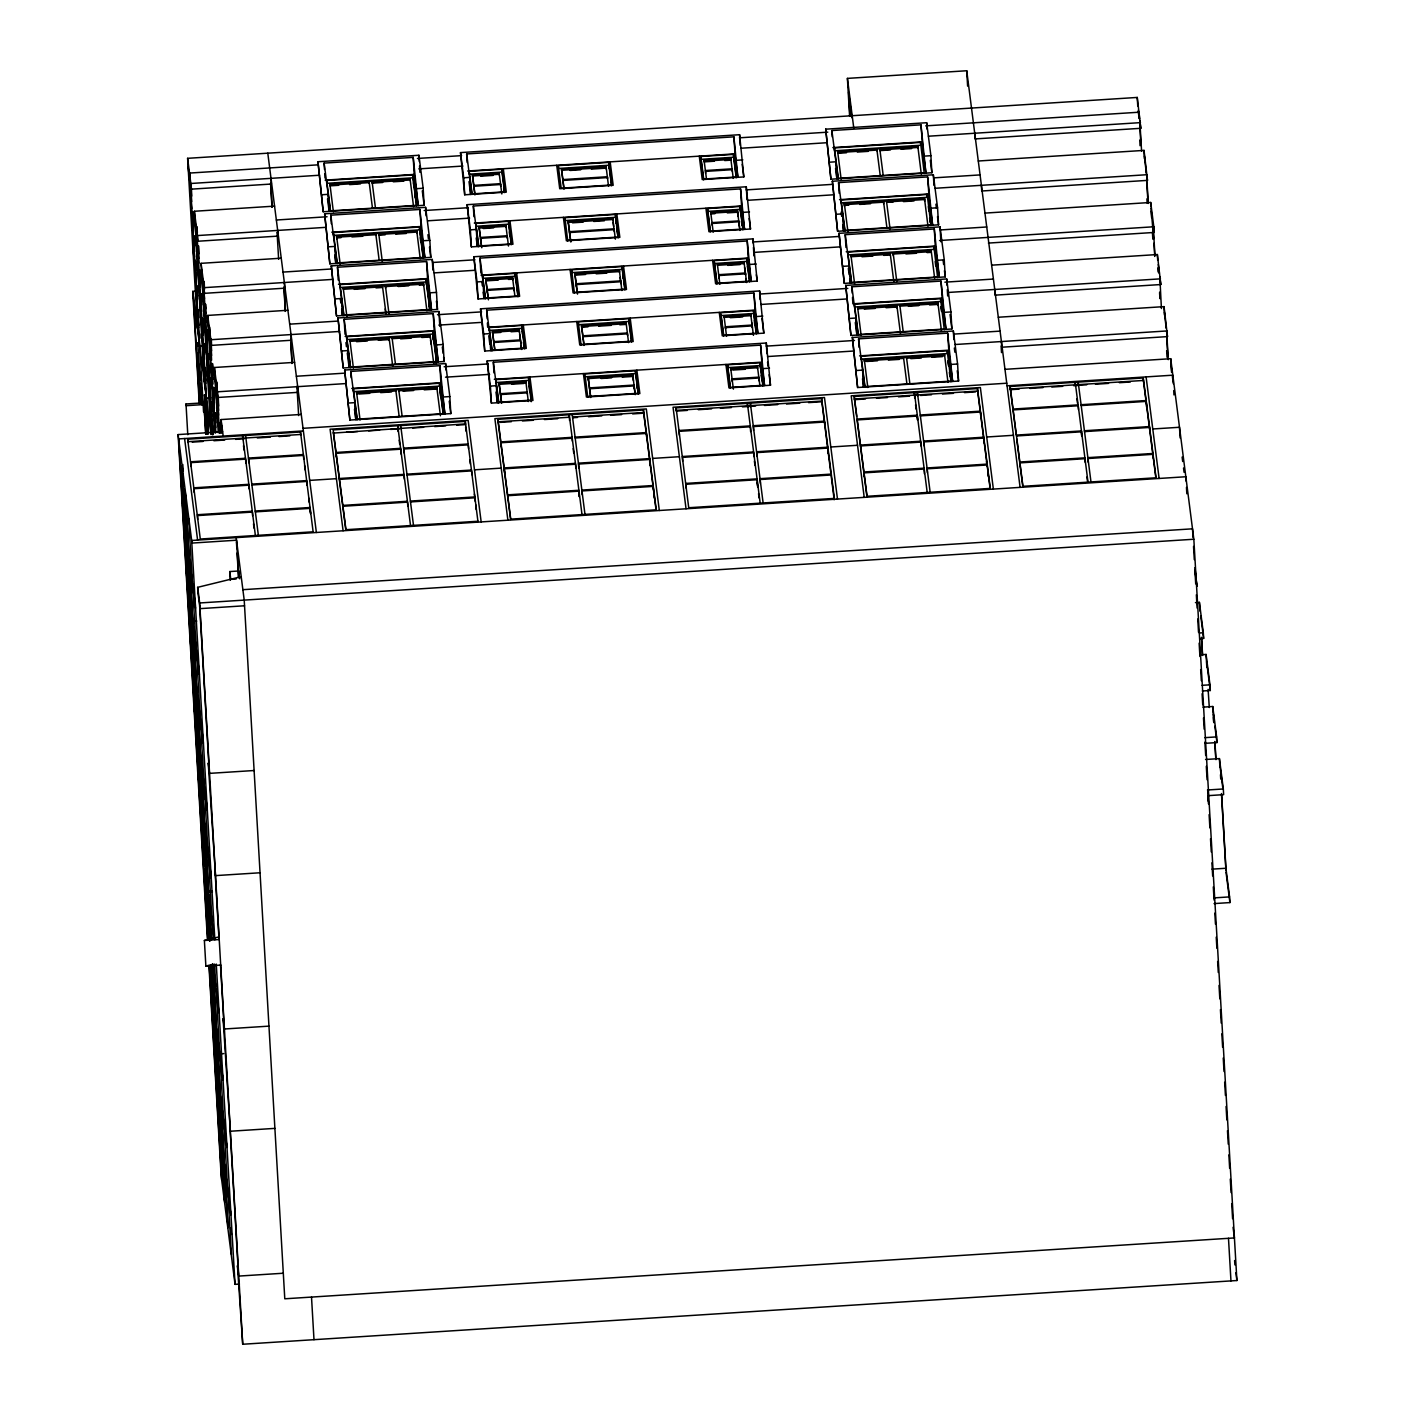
<?xml version="1.0" encoding="UTF-8"?>
<svg xmlns="http://www.w3.org/2000/svg" width="1415" height="1415" viewBox="0 0 1415 1415"><rect width="100%" height="100%" fill="white"/><g stroke="black" fill="none" stroke-linecap="round" stroke-linejoin="round"><path stroke-width="1.5" d="M244.53 605.779L199.993 608.645L197.994 593.026L197.658 587.331L241.204 576.666M220.705 965.083L205.865 966.038L204.379 940.48L218.883 936.925L215.168 873.02M205.865 966.038L212.073 964.517M849.584 115.818L847.408 78.391L966.728 70.75L1020.091 487.361M197.516 328.722L187.611 158.321L1137.253 97.44L1140.808 128.305L975.059 138.918L974.723 133.24M317.968 161.734L418.928 155.261L423.156 188.248L424.146 205.281L323.186 211.755L317.968 161.734L323.186 211.755M503.28 168.703L506.287 192.139L464.704 194.81L460.494 152.608L739.603 134.708L743.812 176.928L702.247 179.581L699.258 156.145M825.723 129.19L926.666 122.716L930.893 155.703L931.884 172.736L830.923 179.21L825.723 129.19L830.923 179.21M324.495 169.482L324.123 163.096L413.215 157.383L418.203 205.67L414.206 174.416L325.114 180.13M467.145 162.477L466.649 153.952L733.89 136.831L737.887 177.299L734.88 153.864L467.64 171.003M832.25 136.937L831.879 130.551L920.953 124.838L925.941 173.125L921.943 141.871L832.869 147.584M318.198 164.83L189.504 173.072L203.565 411.96M417.425 158.462L461.591 155.632M739.408 137.821L827.793 132.161M925.675 125.882L1139.128 112.21L1139.5 118.595M187.611 158.321L190.83 183.49L319.542 175.23M418.805 168.88L462.935 166.05M740.894 148.239L826.926 142.72M928.399 136.211L1140.472 122.627M326.653 180.466L412.773 174.947L416.664 205.334L330.544 210.853L326.653 180.466L326.83 183.313L412.932 177.795L416.541 206.006M469.179 171.339L501.847 169.234L504.731 191.803L472.079 193.908L469.179 171.339L469.356 174.169L502.007 172.082L504.642 192.599M558.271 165.626L608.733 162.389L611.634 184.958L561.154 188.195L558.271 165.626L558.43 168.473L608.91 165.237L611.528 185.736M700.796 156.481L733.448 154.394L736.348 176.963L703.679 179.051L700.796 156.481L700.956 159.329L733.624 157.242L736.242 177.759M920.511 142.402L920.687 145.25L834.567 150.768L834.408 147.921L920.511 142.402L924.296 173.461M338.716 185.294L330.013 185.86L329.907 183.985L410.067 178.856L413.551 206.608M474.927 194.952L472.433 174.859L499.159 173.143L501.83 193.979M564.001 189.221L561.507 169.146L606.044 166.28L608.538 186.373M714.416 161.204L704.139 161.876L704.033 160.001L730.759 158.303L733.253 178.396M846.471 152.749L837.768 153.315L837.645 151.44L917.822 146.311L921.289 174.063M329.978 185.135L369.138 182.623M372.092 182.447L410.138 180.006M472.504 176.008L499.23 174.293M561.578 170.295L606.115 167.448M704.104 161.169L730.83 159.453M837.715 152.59L876.875 150.078M879.847 149.902L917.893 147.461M349.593 184.604L360.471 183.897M382.704 182.482L372.145 183.154L372.039 181.279L375.435 207.881M393.282 181.792L403.841 181.12M480.764 176.185L493.092 175.407M570.104 170.454L580.698 169.782M591.311 169.11L606.151 168.155M724.692 160.549L730.865 160.16L730.759 158.303M857.331 152.059L868.209 151.352M890.46 149.937L879.882 150.609L879.776 148.734L883.19 175.336M901.019 149.247L911.596 148.575M460.494 152.608L463.713 177.777L469.656 177.388L470.647 194.439L469.002 181.651M736.897 160.266L742.84 159.877M322.195 194.722L328.139 194.333L329.129 211.383L327.519 198.878M417.213 188.62L423.156 188.248M829.933 162.177L835.876 161.788L836.866 178.838L835.54 168.42M924.95 156.075L930.893 155.703M705.378 170.525L732.103 168.81M473.884 186.249L500.609 184.534M562.958 180.448L607.495 177.6M204.291 381.679L194.386 211.26L274.563 206.13M978.278 161.009L1144.027 150.397L1147.477 180.377L981.727 191.007L981.391 185.312M924.402 172.789L838.299 178.308L834.408 147.921M324.636 213.806L425.597 207.333L429.824 240.32L430.814 257.371L329.854 263.844L324.636 213.806L329.854 263.844M509.948 220.793L512.955 244.229L471.372 246.882L467.162 204.68L746.271 186.78L750.498 229L708.915 231.671L705.926 208.235M832.391 181.262L933.334 174.788L937.561 207.775L938.552 224.826L837.609 231.282L832.391 181.262L837.609 231.282M331.305 223.694L330.809 215.168L419.884 209.455L424.871 257.742L420.874 226.506L331.782 232.202M473.937 216.69L473.318 206.024L740.558 188.903L744.555 229.372L741.548 205.936L474.308 223.075M839.166 193.271L838.547 182.623L927.621 176.91L932.626 225.197L928.611 193.961L839.537 199.656M276.35 220.015L327.077 216.76M424.146 210.534L468.259 207.704M746.218 189.893L832.268 184.374M933.741 177.865L980.064 174.912M194.386 211.26L197.499 235.562L326.211 227.32M427.684 220.811L469.603 218.122M747.562 200.311L833.594 194.792M935.067 188.283L1147.14 174.699M196.827 233.44L197.835 241.24L278.012 236.11L277.676 230.433M333.339 232.555L419.441 227.037L423.333 257.406L337.23 262.925L333.339 232.555L333.498 235.385L419.601 229.867L423.226 258.078M475.865 223.411L508.516 221.324L511.416 243.893L478.748 245.98L475.865 223.411L476.024 226.258L508.675 224.154L511.31 244.671M618.213 237.826L615.578 217.309L565.098 220.545L564.939 217.698L615.419 214.461L618.302 237.03L567.822 240.267M707.465 208.571L740.116 206.466L743.016 229.035L710.348 231.14L707.465 208.571L710.259 231.919M930.964 225.533L927.179 194.474L841.076 200.01L844.967 230.38L931.088 224.861M707.624 211.401L740.293 209.314L742.91 229.831M841.235 202.84L927.356 197.322L927.179 194.474M336.735 238.905L336.575 236.057L416.753 230.928L420.22 258.68M479.207 228.788L479.101 226.931L505.827 225.215L508.498 246.051M568.282 223.092L568.176 221.218L612.713 218.37L615.384 239.188M714.929 213.683L710.808 213.948L710.701 212.091L737.427 210.375L739.921 230.468M844.49 206.36L844.331 203.512L924.49 198.383L927.975 226.135M336.646 237.225L375.806 234.713M378.778 234.519L416.806 232.078M505.898 226.365L479.172 228.08L480.251 236.5M612.783 219.52L568.246 222.367L570.669 241.293M710.772 213.24L737.498 211.525M844.384 204.68L883.544 202.168M924.561 199.533L886.515 201.974L892.9 202.274M336.682 237.932L341.033 237.649M351.911 236.959L362.788 236.252M385.145 234.819L378.813 235.226L378.707 233.369L382.368 262.005M395.722 234.147L406.282 233.475M483.329 228.522L493.605 227.868M572.527 222.809L583.139 222.137M593.734 221.448L604.346 220.775M727.257 212.887L737.533 212.232L738.082 216.442M844.437 205.387L848.788 205.104M859.666 204.414L870.543 203.707M903.46 201.602L914.037 200.93M467.162 204.68L470.381 229.849L476.324 229.46L477.315 246.511L476.218 237.985M743.565 212.338L749.508 211.949M328.864 246.794L334.807 246.422L335.797 263.455L334.718 255.125M423.881 240.709L429.824 240.32M836.619 214.249L842.544 213.877L843.535 230.91L842.739 224.667M931.636 208.164L937.561 207.775M712.046 222.615L738.772 220.899M569.626 232.538L614.163 229.672M507.278 236.606L480.569 238.321L480.675 240.179M196.031 270.442L196.278 261.793M210.959 433.751L201.072 263.332L281.231 258.202M984.946 213.099L1150.696 202.469L1153.809 226.771L1154.145 232.449L988.395 243.079M331.305 265.896L432.265 259.423L436.492 292.41L437.483 309.443L336.522 315.916L331.305 265.896L336.522 315.916M516.616 272.865L519.623 296.301L478.058 298.972L473.83 256.752L752.957 238.87L757.167 281.072L715.601 283.743L712.594 260.307M839.06 233.351L940.02 226.878L944.247 259.847L945.238 276.898L844.277 283.371L839.06 233.351L844.277 283.371M338.22 280.029L337.478 267.24L426.552 261.527L431.54 309.814L427.542 278.578L338.468 284.291M480.87 273.024L480.003 258.114L747.226 240.975L751.224 281.461L748.217 258.025L480.994 275.147M845.958 247.483L845.215 234.695L934.289 228.982L939.295 277.269L935.28 246.033L846.205 251.746M283.018 272.087L331.552 268.974M433.025 262.465L474.945 259.794M752.904 241.965L838.936 236.464M940.409 229.955L986.733 226.984M332.879 279.392L204.185 287.652L201.072 263.332M434.352 272.883L474.06 270.336M754.23 252.383L840.262 246.864M939.542 240.515L1153.809 226.771M199.232 403.381L192.723 291.402L196.685 291.154M340.007 284.627L426.11 279.109L430.001 309.478L343.898 314.997L340.007 284.627L340.166 287.457L426.269 281.939L429.895 310.15M482.533 275.483L515.184 273.396L518.085 295.965L485.416 298.052L482.533 275.483L482.692 278.331L515.361 276.243L517.978 296.743M624.882 289.898L622.246 269.381L571.766 272.617L571.607 269.787L622.087 266.551L624.97 289.102L574.49 292.339M714.133 260.643L746.802 258.556L749.685 281.125L717.016 283.212L714.133 260.643L716.927 284.008M933.865 246.564L934.024 249.394L847.921 254.912L847.744 252.082L933.865 246.564L937.632 277.605M199.374 295.912L202.345 295.735M714.292 263.491L746.961 261.386L749.579 281.903M382.475 286.785L343.314 289.297L343.244 288.147L423.421 283L426.888 310.752M498.222 280.082L485.876 280.878L485.769 279.003L512.495 277.287L514.918 296.23M585.562 274.475L574.968 275.164L574.844 273.29L619.399 270.442L621.875 290.517M744.095 262.447L744.166 263.597L717.44 265.312L717.37 264.163L744.095 262.447L746.589 282.54M934.643 278.207L931.158 250.455L850.999 255.602L854.66 284.238M385.446 286.591L423.492 284.15M512.566 278.454L485.84 280.152L488.034 297.221M619.452 271.592L574.915 274.457L577.108 291.472M851.069 256.752L890.212 254.24M893.183 254.046L931.229 251.605M354.228 289.314L365.105 288.607M375.983 287.917L382.51 287.493L382.404 285.635L386.083 314.272M398.163 286.502L408.74 285.812M419.3 285.14L423.527 284.875M508.498 279.427L512.601 279.162M596.175 273.803L606.77 273.13M727.77 265.366L740.098 264.57M861.983 256.769L872.86 256.062M883.738 255.372L890.265 254.948L890.159 253.09L893.82 281.726M905.918 253.939L916.478 253.267M927.055 252.595L931.282 252.33L931.158 250.455M473.83 256.752L477.067 281.921L482.993 281.55L483.983 298.583L483.169 292.197M750.233 264.41L756.176 264.039M335.532 298.866L341.475 298.494L342.465 315.527L341.669 309.284M430.549 292.781L436.492 292.41M843.287 266.321L849.23 265.949L850.22 282.982L849.672 278.826M938.304 260.236L944.247 259.847M513.84 287.811L487.114 289.527L487.344 292.268M718.732 274.687L745.457 272.971L745.634 274.988M487.238 290.393L513.963 288.678L514.016 290.659M576.294 284.61L620.831 281.744M745.563 273.838L718.838 275.554L718.997 278.401M214.549 432.672L207.74 315.421L287.899 310.274M991.632 265.171L1157.364 254.541L1160.813 284.539L995.063 295.151L994.745 289.474M937.756 276.933L851.635 282.452L847.744 252.082M337.99 317.968L438.933 311.495L443.16 344.482L444.151 361.515L343.191 367.988L337.99 317.968L343.191 367.988M523.285 324.937L526.292 348.373L484.726 351.044L480.516 308.824L759.625 290.942L763.835 333.144L722.269 335.815L719.262 312.379M845.728 285.423L946.688 278.95L950.915 311.937L951.906 328.97L850.946 335.443L845.728 285.423L850.946 335.443M345.012 334.241L344.146 319.33L433.22 313.617L438.208 361.904L434.21 330.65L345.136 336.363M487.167 318.711L486.672 310.186L753.912 293.064L757.892 333.533L754.903 310.097L487.662 327.236L487.414 322.974M852.255 293.17L851.883 286.785L940.975 281.072L945.963 329.359L941.965 298.105L852.874 303.818L852.502 297.433M289.686 324.159L338.22 321.064M437.483 314.696L481.613 311.866M759.572 294.055L847.815 288.395M944.866 282.169L993.401 279.056M339.547 331.464L210.853 339.724L207.74 315.421M438.827 325.114L480.729 322.425M760.899 304.455L846.931 298.954M948.421 292.445L1160.477 278.843M201.372 404.177L197.799 342.713L199.285 342.625M204.061 345.808L198.242 346.18L197.799 342.713M346.675 336.699L432.778 331.181L436.669 361.568L350.566 367.086L346.675 336.699L346.834 339.547L432.955 334.028L436.563 362.24M489.201 327.572L521.87 325.468L524.753 348.037L492.084 350.142L489.201 327.572L489.36 330.403L522.029 328.315L524.647 348.833M631.55 341.97L628.914 321.453L578.434 324.689L578.275 321.859L628.755 318.623L631.638 341.192L581.176 344.429M753.47 310.628L720.801 312.715L723.702 335.284L756.353 333.197L753.47 310.628L756.264 333.975M940.533 298.636L940.692 301.483L854.589 307.002L854.412 304.154L940.533 298.636L944.3 329.677M753.629 313.476L720.96 315.563L723.596 336.08M389.143 338.857L349.983 341.369L349.912 340.219L430.089 335.09L433.751 363.726M500.769 332.419L492.562 332.95L492.438 331.092L519.163 329.377L521.657 349.47M587.986 326.83L581.636 327.236L581.53 325.379L626.067 322.514L628.561 342.607M750.834 315.686L724.109 317.385L724.056 316.235L750.764 314.519L753.434 335.355M896.898 306.312L857.738 308.824L857.667 307.674L937.844 302.527L941.506 331.181M430.16 336.239L392.114 338.68L392.043 337.513L395.457 364.115M519.234 330.526L492.508 332.242L494.702 349.293M626.138 323.681L581.583 326.529L582.927 336.965M937.897 303.694L899.852 306.135L899.799 304.968L903.194 331.57M356.545 341.669L367.422 340.962M378.3 340.272L389.178 339.582M400.604 338.839L411.181 338.167M421.741 337.495L430.195 336.947M511.045 331.764L519.27 331.234M598.598 326.158L611.315 325.344M619.805 324.796L626.173 324.389L626.067 322.514M730.317 317.703L742.663 316.925M864.3 309.124L875.178 308.417M886.055 307.727L896.933 307.02M908.359 306.294L918.919 305.622M929.496 304.95L937.95 304.402M480.516 308.824L483.735 334.011L489.678 333.622L490.669 350.655M756.901 316.5L762.844 316.111M342.2 350.955L348.143 350.566L349.134 367.617L347.276 353.025M437.217 344.853L443.16 344.482M849.955 318.41L855.898 318.021L856.889 335.072L855.279 322.567M944.972 312.308L950.915 311.937M493.8 341.616L520.508 339.901M582.856 335.815L627.393 332.967M752.232 325.91L725.506 327.626L725.577 328.793M218.264 432.795L214.408 367.493L294.585 362.364M998.3 317.243L1164.05 306.631L1167.481 336.611L1001.732 347.223L1001.413 341.546M944.424 329.023L858.304 334.541L854.412 304.154M344.659 370.04L445.601 363.567L449.829 396.554L450.819 413.605L349.876 420.06L344.659 370.04L349.876 420.06M529.953 377.027L532.96 400.463L491.394 403.116L487.185 360.913L766.293 343.014L770.503 385.234L728.937 387.887L725.93 364.451M852.396 337.495L953.356 331.022L957.584 364.009L958.574 381.06L857.614 387.515L852.396 337.495L857.614 387.515M351.185 377.787L350.814 371.402L439.888 365.689L444.894 413.976L440.879 382.722L351.804 388.435M493.959 372.923L493.34 362.258L760.58 345.136L764.56 385.605L761.571 362.169L494.33 379.308M859.064 347.382L858.569 338.857L947.643 333.144L952.631 381.431L948.634 350.177L859.559 355.89M296.354 376.249L344.889 373.136M444.151 366.768L488.281 363.938M766.24 346.127L854.483 340.467M953.745 334.099L1000.069 331.128M214.408 367.493L217.521 391.796L346.215 383.553M445.495 377.186L489.608 374.356M767.567 356.545L853.599 351.026M955.09 344.517L1167.163 330.933M206.767 434.299L204.468 394.785L205.953 394.697L194.722 216.937M204.468 394.785L204.927 398.252L210.747 397.88M216.849 389.673L217.857 397.474L298.017 392.344L297.698 386.666M353.343 388.771L439.446 383.253L443.337 413.64L357.234 419.158L353.343 388.771L353.502 391.619L439.623 386.1L443.231 414.312M495.869 379.644L528.538 377.557L531.421 400.109L498.77 402.214L495.869 379.644L496.028 382.492L528.697 380.387L531.226 401.701M587.844 396.501L638.324 393.264L635.423 370.695L584.943 373.931L587.738 397.297M727.469 364.805L760.138 362.7L763.021 385.269L730.37 387.374L727.469 364.805L730.264 388.152M947.201 350.708L947.36 353.555L861.257 359.074L861.098 356.226L947.201 350.708L950.986 381.767M585.12 376.779L635.6 373.542L638.218 394.06M727.646 367.635L760.297 365.548L762.933 386.065M356.704 394.166L356.598 392.291L436.757 387.162L440.436 415.798M499.283 385.994L499.124 383.164L525.832 381.449L528.326 401.542M588.357 380.299L588.198 377.451L632.735 374.604L635.229 394.679M730.83 370.182L730.724 368.325L757.45 366.609L759.873 385.552M864.441 361.621L864.335 359.746L944.513 354.617L947.979 382.368M186.002 403.965L203.813 402.815L204.043 404.548L186.232 405.698L186.002 403.965L187.788 434.706M356.651 393.458L395.811 390.947L395.74 389.779L399.154 416.381M398.782 390.752L436.828 388.311L436.757 387.162M632.806 375.753L588.269 378.601L589.595 389.054M730.794 369.474L757.503 367.758M864.406 360.913L903.566 358.402L903.495 357.234L906.909 383.836M906.537 358.207L944.583 355.766L944.513 354.617M358.879 394.024L369.757 393.317M380.635 392.627L391.513 391.937M403.045 391.194L413.622 390.505M424.182 389.833L436.864 389.019M511.558 384.243L523.886 383.447M601.021 378.495L611.634 377.823M622.229 377.133L632.841 376.461L633.372 380.635M732.882 370.04L745.21 369.262M866.617 361.479L877.495 360.772M888.372 360.082L899.25 359.392M910.8 358.649L921.36 357.96M931.937 357.288L942.496 356.615M487.185 360.913L490.404 386.083L496.347 385.694L497.337 402.744L495.975 392.079M763.569 368.572L769.512 368.183M348.886 403.027L354.811 402.638L355.802 419.689L354.475 409.271M443.903 396.943L449.829 396.554M856.623 370.482L862.566 370.093L863.557 387.144L862.496 378.813M951.641 364.398L957.584 364.009M500.468 393.688L527.194 391.973L527.247 393.122M589.524 387.887L634.079 385.039M732.174 379.715L758.9 378M221.925 433.255L221.076 419.565L301.253 414.436M1004.968 369.333L1170.718 358.703L1193.836 539.239L1236.905 1280.522L242.726 1344.25L237.437 1265.664L238.764 1276.082L283.301 1273.235M951.092 381.095L864.99 386.613L861.098 356.226M207.439 939.808L178.095 434.582L222.633 431.717M303.022 428.32L1006.755 383.217M303.358 430.921L178.644 438.915L207.846 940.374M1007.073 385.817L1172.823 375.187L1173.318 383.713M187.859 442.417L187.664 439.216L300.511 431.982L313.157 532.111M477.952 521.551L465.305 421.422L333.162 429.895L345.95 529.705L478.093 521.233M497.956 419.318L643.454 409.996L656.242 509.807L510.744 519.146L497.956 419.318L498.151 422.519M687.319 410.403L676.299 411.111L676.122 407.909L821.62 398.588L834.39 498.398L688.91 507.72M854.271 396.483L977.5 388.594L990.288 488.405L867.059 496.294L854.271 396.483L854.465 399.684L865.467 398.977M1010.168 386.49L1143.249 377.964L1156.037 477.775L1022.957 486.318L1010.168 386.49L1010.345 389.691L1019.065 389.125M187.806 441.692L300.652 434.476M333.356 433.078L465.447 423.899M568.653 417.284L498.098 421.811L500.609 441.339M573.057 417L643.595 412.49L656.1 510.125M676.264 410.385L821.761 401.064L834.178 499.743M990.146 488.723L977.641 391.071L854.412 398.977L856.641 416.328M192.192 442.134L203.053 441.445M213.895 440.737L224.737 440.047M235.597 439.358L244.264 438.792M257.282 437.96L270.318 437.129M278.985 436.563L289.845 435.873M346.569 432.229L357.57 431.54M368.59 430.832L379.591 430.125M390.611 429.417L399.419 428.851M412.632 428.002L423.633 427.295M434.653 426.587L445.672 425.88M456.674 425.172L465.482 424.606L465.305 421.422M500.344 422.378L511.381 421.67M522.4 420.963L533.42 420.255M544.439 419.548L557.669 418.699M573.093 417.726L577.515 417.443M588.534 416.735L601.764 415.886M610.572 415.32L621.592 414.613M632.611 413.905L643.648 413.198L643.454 409.996M698.356 409.696L711.568 408.847M720.394 408.281L731.413 407.573M742.433 406.866L755.663 406.017M764.489 405.451L777.702 404.602M786.528 404.036L799.758 403.187M808.566 402.621L821.797 401.772M876.469 398.269L887.47 397.562M898.472 396.854L909.474 396.165M920.475 395.457L931.477 394.75M942.478 394.042L953.48 393.335M964.482 392.627L975.483 391.92M1029.979 388.435L1043.067 387.586M1051.805 387.038L1062.7 386.33M1073.614 385.641L1086.702 384.792M1095.44 384.243L1108.529 383.394M1119.424 382.704L1130.337 381.997M190.565 461.785L245.485 458.265M248.456 458.071L303.394 454.551M336.062 452.464L400.64 448.325M403.611 448.131L468.188 443.992M500.857 441.887L572.12 437.323L572.332 441.109M575.091 437.129L646.354 432.566M679.005 430.478L750.268 425.897M753.24 425.72L824.503 421.139M857.172 419.052L917.291 415.196M920.263 415.002L980.383 411.164M1013.052 409.059L1078.106 404.885M1081.078 404.708L1146.132 400.533M572.226 438.19L500.963 442.753L501.175 446.556M575.197 437.996L646.46 433.432L646.673 437.217M857.278 419.919L917.398 416.063L917.627 419.848M920.369 415.886L980.507 412.03L980.719 415.815M1013.158 409.925L1078.212 405.751L1078.442 409.554M1081.184 405.574L1146.238 401.4L1146.574 407.078M193.89 487.821L248.828 484.301M251.799 484.107L306.737 480.587M309.69 480.393L336.416 478.677M339.388 478.5L403.965 474.361M406.936 474.166L471.531 470.028M474.485 469.833L501.211 468.117M504.182 467.923L575.445 463.359M578.417 463.165L649.68 458.601M652.651 458.407L679.377 456.709M682.348 456.514L753.611 451.951M756.583 451.756L827.846 447.193M830.8 446.999L857.525 445.283M860.497 445.088L920.634 441.232M923.606 441.056L983.726 437.2M986.697 437.005L1013.423 435.289M1016.394 435.095L1081.449 430.938L1081.768 435.59M1084.421 430.744L1149.475 426.569M251.905 484.974L306.843 481.454L307.055 485.239M339.494 479.367L404.089 475.228L404.301 479.013M407.06 475.033L471.637 470.894L471.849 474.679M1016.501 435.962L1081.555 431.805M1084.527 431.61L1149.581 427.436L1149.794 431.221M1152.783 428.975L1179.491 427.277L1180.11 437.925M197.339 514.724L252.277 511.204M255.248 511.01L310.168 507.49L310.504 513.167M342.837 505.403L407.414 501.264M410.385 501.069L474.962 496.93M507.631 494.843L578.894 490.262L579.336 496.824M581.866 490.085L653.129 485.504M685.797 483.417L757.06 478.854M760.014 478.659L831.277 474.096M863.946 471.991L924.083 468.153M927.037 467.958L987.175 464.102M1019.826 462.015L1084.898 457.841M1087.87 457.646L1152.924 453.472M255.354 511.876L310.292 508.356M342.943 506.269L407.538 502.13L407.75 505.916M410.509 501.936L475.086 497.797L475.299 501.582M579 491.147L507.737 495.71L507.967 499.495M831.401 474.962L760.138 479.526L760.35 483.311M987.281 464.969L927.161 468.825L927.373 472.61M200.452 539.027L313.281 531.792M230.291 580.345L229.778 571.554L238.693 570.988L239.683 578.806M236.128 579.036L230.769 579.372L229.778 571.554M242.867 589.684L1192.509 528.821L1193.022 537.629M197.658 587.331L199.674 602.967L1193.836 539.239M196.738 621.079L192.776 621.327L189.079 557.864M1195.445 602.613L1199.407 602.365L1203.298 632.735L1203.634 638.413L1199.672 638.678M1199.336 633L1203.298 632.735M1200.15 654.827L1206.075 654.438L1209.966 684.825L1210.303 690.502L1202.379 690.998M1202.06 685.32L1209.966 684.825M1202.856 707.146L1212.743 706.51L1216.635 736.897L1216.971 742.574L1205.102 743.335M254.099 770.521L209.562 773.368L208.235 762.95L215.505 875.62L260.042 872.772M205.263 798.944L201.319 799.192L197.569 734.65M1204.766 737.657L1216.635 736.897M1205.562 759.484L1219.429 758.599L1223.321 788.969L1223.639 794.646L1207.809 795.672M1207.473 789.995L1223.321 788.969M212.356 891.061L208.394 891.309L204.644 826.767M212.462 891.928L208.5 892.175L204.751 827.634M1212.054 869.146L1225.921 868.262L1229.582 896.898L1229.918 902.575L1214.07 903.601M204.379 940.48L219.219 939.525L218.883 936.925M1213.752 897.906L1229.582 896.898M268.956 1026.14L224.419 1028.988L223.075 1018.57L230.362 1131.239L274.899 1128.374M223.747 1053.609L219.785 1053.857L215.929 988.448M220.828 1067.635L216.866 1067.883L213.117 1003.341M220.935 1068.502L216.973 1068.75L213.223 1004.208M221.66 1178.235L224.26 1178.076L223.871 1171.461M208.978 966.268L221.165 1175.865L235.049 1284.36L239.471 1284.077M1138.279 110.193L1139.411 118.984M1140.808 128.305L1139.8 120.487L1141.587 151.246M1144.364 156.075L1146.185 171.94M1146.964 176.468L1147.477 180.377M1151.032 208.147L1153.72 238.817M1154.145 232.449L1153.137 224.649L1154.941 255.514M1158.266 264.57L1159.363 273.254M1160.813 284.539L1159.822 276.721L1161.414 308.523M1164.368 312.308L1166.208 328.156L1166.048 325.326M1166.738 330.756L1167.481 336.611M1171.036 364.38L1171.832 372.145M1172.363 376.195L1172.876 380.246M1138.279 111.697L1139.057 117.781M1182.126 457.063L1182.692 461.52M1183.524 467.976L1184.072 472.274M1194.967 567.645L1196.966 586.341L1194.861 569.98M1200.751 615.914L1203.634 638.413M1206.641 661.849L1210.303 690.502M1214.353 722.11L1213.309 713.938L1213.805 722.64M1214.884 726.213L1216.971 742.574M1219.978 766.01L1222.861 788.509M1226.027 872.206L1229.918 902.575M1207.791 797.14L1208.339 801.474M1146.097 376.903L1159.115 478.465M1155.896 478.093L1143.391 380.458L1010.31 388.983L1016.147 434.547M1233.066 1227.265L1234.428 1237.93L284.786 1298.793L244.211 600.101L236.199 537.612M1235.896 1272.722L1236.905 1280.522M1090.983 481.949L1078.195 382.138L1078.407 385.924M1088.011 482.144L1075.223 382.333L1075.435 386.118M1076.939 398.853L1077.487 403.187M1081.113 431.398L1081.661 435.749M1086.95 476.979L1087.498 481.312M1016.695 438.88L1022.815 486.619M993.365 489.077L980.365 387.533L851.193 395.811L864.211 497.355M986.45 461.538L986.998 465.871M987.829 472.38L988.395 476.731M930.309 160.373L931.884 172.736M935.916 204.202L936.447 208.323M937.508 216.566L938.552 224.826M943.115 260.413L943.646 264.534M944.442 270.707L945.238 276.898M950.049 314.537L951.906 328.97M954.347 348.072L954.877 352.194M957.248 370.748L958.574 381.06M924.048 162.902L920.953 124.838M929.92 208.73L927.621 176.91M930.451 212.887L931.247 219.13M936.058 256.628L936.854 262.889M937.65 269.133L938.446 275.377M944.053 319.136L940.975 281.072M949.66 362.877L947.643 333.144M950.19 367.033L950.986 373.295M928.346 206.678L928.912 211.012M941.134 306.489L941.7 310.822M948.085 360.737L948.651 365.07M929.62 218.193L930.186 222.526M935.191 261.598L935.739 265.932M941.028 307.161L941.576 311.495M947.979 361.409L948.528 365.742M949.359 372.251L949.925 376.602M930.15 492.261L917.38 392.45L917.592 396.235M927.196 492.455L914.408 392.627L914.727 398.305M915.558 404.832L916.124 409.165M916.955 415.674L917.504 420.007M924.402 473.83L924.19 469.019L864.052 472.875L864.282 476.66M886.444 200.824L890.123 229.46M896.792 281.532L893.13 252.896L893.29 255.744M909.863 383.642L906.467 357.058L906.573 358.915M880.218 175.531L876.805 148.929L876.911 150.804M886.887 227.603L883.473 201.018L883.65 203.848M900.488 333.798L896.827 305.162L896.986 308.01M847.408 78.391L853.811 128.358M851.848 117.693L848.576 92.134L849.99 116.366M837.645 151.44L841.129 179.192M844.331 203.512L847.992 232.166M857.667 307.674L861.134 335.426M864.335 359.746L867.819 387.498M831.879 130.551L838.193 178.98M838.547 182.623L844.861 231.052M845.215 234.695L851.529 283.124M851.883 286.785L858.197 335.214M858.569 338.857L864.866 387.286M841.147 212.162L841.677 216.336M848.346 268.408L849.141 274.651M857.189 420.68L860.532 446.716M861.098 451.049L866.935 496.612M837.485 499.071L824.467 397.527L673.045 407.237L686.045 508.781M742.203 164.335L743.812 176.928M749.154 218.511L750.498 229M756.353 274.775L757.167 281.072M761.96 318.463L763.835 333.144M767.549 362.152L768.08 366.344M769.159 374.745L770.503 385.234M735.924 166.652L733.89 136.831M742.044 214.461L743.14 222.986M749.26 270.796L750.074 277.199M755.928 322.885L753.912 293.064M762.88 377.08L760.58 345.136M741.407 221.147L741.938 225.25M747.385 266.285L747.916 270.389M754.319 320.409L754.743 325.308M761.164 375.329L762.048 380.688M739.001 223.623L739.479 227.408M744.538 267.4L745.068 271.609M745.97 278.56L746.448 282.346M751.683 322.708L752.232 326.918M758.9 378.99L759.059 380.83L758.794 377.133L732.068 378.849L732.28 381.572M763.127 502.962L750.357 403.151L750.569 406.936M760.173 503.156L747.385 403.346L747.598 407.131M754.39 461.095L754.938 465.429M757.167 482.798L757.715 487.131M758.546 493.64L759.112 497.992M704.033 160.001L706.456 178.944M710.701 212.091L713.195 232.184M717.37 264.163L719.864 284.256M724.056 316.235L726.549 336.328M730.724 368.325L733.394 389.143M701.221 161.381L703.591 179.847M676.122 407.909L688.769 508.038M659.319 510.497L646.319 408.935L494.879 418.645L507.897 520.207M649.626 461.255L650.175 465.588M653.783 493.8L654.349 498.133M610.166 161.858L613.173 185.294L559.721 188.726L556.732 165.29M616.834 213.93L619.841 237.366L566.389 240.798L563.4 217.362M623.52 266.02L626.509 289.456L573.075 292.87L570.068 269.434M630.188 318.092L633.195 341.528L579.743 344.959L576.736 321.523M636.856 370.164L639.863 393.6L586.411 397.031L583.404 373.595M617.064 230.397L617.577 234.501M622.671 274.28L623.201 278.384M636.803 384.579L637.334 388.683M613.102 222.314L613.632 226.488M620.088 277.464L620.619 281.638M634.291 387.763L634.787 391.584M561.507 169.146L563.931 188.071M568.176 221.218L570.846 242.053M574.844 273.29L577.515 294.125M581.53 325.379L583.953 344.305M588.198 377.451L590.621 396.377M583.033 337.831L584.006 345.455M589.719 389.921L590.692 397.527M564.939 217.698L567.733 241.063M571.607 269.787L574.402 293.135M578.275 321.859L581.07 345.207M572.191 414.56L584.979 514.388M582.007 514.565L569.219 414.754L569.555 420.432M573.163 448.643L573.729 452.995M578.717 492.049L579.283 496.382M503.652 188.018L504.182 192.122M509.276 231.883L509.807 235.987M523.409 342.2L523.939 346.304M529.033 386.065L529.811 392.22M519.606 334.311L520.136 338.521M521.038 345.49L521.516 349.275M472.433 174.859L474.856 193.802M479.101 226.931L481.772 247.767M485.769 279.003L488.44 299.839M492.438 331.092L494.879 350.036M499.124 383.164L501.547 402.108M481.595 247.024L480.446 237.455L507.171 235.739L507.401 238.481M500.539 394.838L499.177 384.314L525.902 382.598L525.832 381.449M500.645 395.705L501.618 403.257M466.649 153.952L471.708 192.635M473.318 206.024L478.641 246.776M480.003 258.114L485.327 298.848M486.672 310.186L491.996 350.92M493.34 362.258L498.664 402.992M481.807 281.55L482.356 285.795M488.759 335.744L489.838 344.269M501.158 445.672L510.62 519.464M481.171 521.905L468.153 420.361L330.084 429.205L343.102 530.766M465.623 427.1L466.189 431.433M469.798 459.645L470.346 463.996M474.379 494.047L474.927 498.398M475.776 504.907L476.183 509.559M422.289 190.866L424.146 205.281M427.914 234.695L428.427 238.817M429.488 247.059L430.814 257.371M436.421 301.2L437.483 309.443M442.311 347.082L443.09 353.272M443.62 357.394L444.151 361.515M449.245 401.223L450.819 413.605M415.232 187.116L416.293 195.447M421.9 239.188L419.884 209.455M422.431 243.345L423.226 249.606M428.038 287.103L428.833 293.347M429.364 297.504L430.443 305.852M435.236 343.332L436.032 349.593M436.846 355.837L437.377 360.011M442.17 397.509L442.983 403.753M413.375 182.8L413.941 187.134M414.772 193.643L415.32 197.994M420.22 237.72L420.768 242.053M428.94 304.313L429.506 308.647M433.662 341.21L433.114 336.858L433.273 339.706M435.785 359.233L436.333 363.567M439.941 391.778L440.507 396.112M430.514 339.971L431.044 344.057M389.037 314.077L385.375 285.441L385.534 288.289M402.125 416.187L398.712 389.603L398.818 391.46M400.71 425.561L413.498 525.372M372.463 208.076L369.067 181.474L369.173 183.349M379.149 260.148L375.736 233.563L375.842 235.421M392.751 366.361L389.072 337.707L389.249 340.555M385.198 308.93L385.711 313.016M410.527 525.566L397.739 425.756L398.075 431.433M399.189 440.118L399.738 444.452M400.976 454.003L400.746 449.192L336.169 453.331L336.381 457.116M329.907 183.985L333.374 211.737M336.575 236.057L340.254 264.711M343.244 288.147L346.923 316.783M349.912 340.219L353.396 367.971M356.598 392.291L360.064 420.043M324.123 163.096L330.155 209.349M330.809 215.168L337.106 263.597M337.478 267.24L343.774 315.669M344.146 319.33L350.46 367.758M350.814 371.402L357.128 419.831M340.325 298.866L340.856 303.04M345.932 342.607L346.463 346.781M333.303 432.371L345.826 530.024M267.789 153.174L316.376 532.482M277.499 232.202L278.012 236.11M297.274 386.472L298.017 392.344M304.579 465.553L305.127 469.904M308.753 498.098L309.301 502.449M310.009 509.276L310.557 513.61M245.573 435.502L258.361 535.312M255.39 535.507L242.602 435.696L242.814 439.481M243.486 445.707L244.052 450.058M253.497 523.833L254.046 528.166M197.109 228.399L197.357 232.697M221.076 419.565L223.199 436.068M190.158 181.35L191.167 189.168L271.344 184.038L271.008 178.343M201.39 269.027L211.861 433.591M203.512 285.512L204.503 293.329L284.68 288.182L284.344 282.505M208.058 321.099L215.469 432.955M210.181 337.584L211.171 345.401L291.349 340.254L291.012 334.577M214.744 373.171L219.077 432.318M221.412 425.261L222.243 431.77M188.107 166.846L189.946 182.694M194.881 219.785L196.561 232.803M201.567 271.857L203.229 284.875M208.235 323.947L209.898 336.965M214.903 376.019L216.566 389.037M221.571 428.091L222.208 433.008M199.267 295.045L200.93 308.063M205.936 347.117L207.598 360.153M212.604 399.207L214.266 412.225M199.427 297.893L201.089 310.911M206.095 349.965L207.757 362.983M212.763 402.037L214.443 415.055M192.811 247.784L194.633 263.65M212.904 432.742L203.424 282.346M198.701 327.767L197.746 309.726M200.046 338.185L199.798 333.887M197.339 325.892L199.02 338.91M204.131 378.831L205.794 391.849M192.723 291.402L211.083 434.617M200.541 380.264L197.039 352.954L199.957 403.187M201.036 384.19L202.787 403.788M204.379 410.226L207.298 433.786M202.31 395.705L200.753 383.553L202.009 405.061M187.664 439.216L200.329 539.345M184.587 438.544L197.605 540.088M178.095 434.582L191.998 543.077L236.535 540.212L238.711 577.691M182.588 505.544L195.376 605.372M182.747 508.392L195.535 608.202M186.426 571.855L199.214 671.665M186.603 574.702L199.391 674.513M190.424 640.535L203.212 740.346M190.583 643.383L203.371 743.193M194.333 707.925L207.121 807.735M194.509 710.772L207.298 810.583M198.259 775.314L211.047 875.124M198.418 778.162L211.206 877.972M202.168 842.703L214.284 938.852M206.077 910.093L209.862 941.152M213.028 964.34L219.042 1012.751M210.004 977.482L222.792 1077.293M210.163 980.33L222.951 1080.14M213.913 1044.871L226.701 1144.682M214.072 1047.719L226.86 1147.53M217.822 1112.261L230.61 1212.071M217.998 1115.108L230.786 1214.919M230.645 1227.972L231.494 1234.481M1234.605 1260.517L1234.906 1264.904M1220.473 774.712L1220.738 779.064M1221.623 794.293L1225.921 868.262M1219.429 758.599L1219.925 767.337M1221.446 793.55L1225.903 870.013M1214.954 742.221L1215.963 759.625M1212.743 706.51L1213.133 713.072M1213.38 717.44L1213.646 721.809M1214.777 741.478L1215.803 758.953M1206.075 654.438L1206.836 667.544M1208.109 689.388L1209.294 707.535M1201.6 638.059L1202.609 655.463M1199.407 602.365L1199.92 611.103M1201.441 637.316L1202.449 654.791M1193.535 546.42L1194.295 559.632M1194.932 570.599L1195.71 583.847M1196.347 594.795L1197.108 608.061M1197.744 618.974L1198.523 632.275M1199.142 643.153L1199.92 656.489M1200.681 669.543L1201.335 680.703M1202.096 693.739L1202.732 704.918M1203.493 717.918L1204.147 729.132M1204.89 742.114L1205.686 755.539M1206.305 766.293L1207.083 779.753M1207.702 790.49L1208.481 803.879M1209.118 814.633L1209.878 827.917M1210.515 838.724L1211.275 851.954M1211.912 862.832L1212.673 875.973M1213.309 886.904L1214.07 900.082M1214.831 913.117L1215.467 924.172M1216.228 937.155L1216.882 948.28M1217.643 961.457L1218.28 972.459M1219.023 985.388L1219.818 998.866M1220.438 1009.602L1221.216 1023.08M1221.835 1033.799L1222.631 1047.295M1223.25 1058.013L1224.028 1071.509M1224.665 1082.227L1225.425 1095.44M1226.062 1106.442L1226.84 1119.937M1227.477 1130.656L1228.255 1144.151M1228.874 1154.87L1229.653 1168.365M1230.289 1179.084L1231.068 1192.58M1231.704 1203.581L1232.589 1218.704M1186.088 481.135L1185.841 476.749L191.662 540.477L214.85 939.79M1186.46 487.397L1186.831 493.782M1228.485 1238.302L1230.962 1280.911M1173.725 390.54L1173.972 394.927M1172.717 377.398L1172.964 381.82M1170.718 358.703L1171.567 372.428M1166.614 331.004L1168.277 359.658M1166.685 336.346L1167.835 356.191M1164.05 306.631L1164.545 315.138M1166.668 350.725L1167.039 357.234M1158.231 268.284L1158.478 272.617M1159.61 292.144L1159.999 298.653M1157.364 254.541L1157.7 260.236M1158.124 267.4L1158.372 271.751M1159.628 293.436L1159.876 297.787M1153.986 243.221L1154.746 256.451M1150.696 202.469L1150.926 206.254M1151.191 210.994L1151.58 217.503M1152.447 232.679L1152.836 239.188M1146.858 179.174L1148.273 203.442M1146.026 169.093L1146.292 173.497M1146.787 182.323L1147.954 202.168M1144.027 150.397L1144.523 158.922M1146.911 198.843L1147.158 203.176M1139.783 125.546L1140.932 145.232M1137.253 97.44L1137.748 105.966M1139.783 140.05L1140.048 145.692M1153.243 458.124L1153.03 454.339L1087.976 458.513L1088.188 462.298M1143.249 377.964L1143.426 381.166M1085.217 462.493L1085.004 458.708L1019.95 462.882L1020.162 466.667M1001.13 346.003L1001.502 352.6M966.728 70.75L967.612 86.156M984.062 441.851L983.832 438.066L923.712 441.922L923.924 445.707M983.832 439.092L984.062 442.877M977.5 388.594L977.641 391.071M953.356 331.022L953.851 339.547M946.688 278.95L947.06 285.335M947.307 289.597L947.679 295.983M940.02 226.878L940.887 241.788M933.334 174.788L933.953 185.453M934.289 228.982L935.651 252.418M937.844 302.527L938.004 305.375M926.666 122.716L927.037 129.101M924.49 198.383L924.667 201.213M917.822 146.311L917.928 148.168M920.953 445.902L920.74 442.099L860.603 445.955L860.833 449.74M828.288 453.737L827.952 448.06L756.689 452.623L756.901 456.408M824.839 425.809L824.609 422.024L753.346 426.587L753.576 430.372M821.62 398.588L821.761 401.064M766.293 343.014L766.912 353.662M759.625 290.942L760.12 299.467M752.957 238.87L753.204 243.132M753.452 247.377L753.947 255.903M760.138 362.7L760.474 368.378M757.45 366.609L757.556 368.466M746.271 186.78L747.014 199.568M747.226 240.975L748.712 266.551M752.338 327.785L752.126 325.043L725.4 326.759L725.471 327.909M750.764 314.519L750.887 316.394M739.603 134.708L740.222 145.356M746.802 258.556L746.961 261.386M740.558 188.903L741.92 212.338M757.503 485.398L757.167 479.72L685.904 484.284L686.116 488.069M740.116 206.466L740.452 212.162M753.93 456.603L753.717 452.818L682.454 457.381L682.667 461.166M739.054 224.596L738.895 221.766L712.169 223.482L712.276 225.339M750.604 431.593L750.375 426.782L679.112 431.345L679.341 435.13M737.427 210.375L737.586 213.205M733.448 154.394L733.624 157.242M732.333 171.551L732.209 169.694L705.501 171.392L705.607 173.267M653.465 490.174L653.235 486.389L581.972 490.952L582.202 494.737M650.122 465.146L649.786 459.468L578.523 464.049L578.753 467.834M635.423 370.695L635.76 376.372M634.345 388.754L634.185 385.906L589.648 388.754L589.807 391.601M632.735 374.604L632.894 377.434M628.755 318.623L628.914 321.453M627.623 335.691L627.517 333.834L582.98 336.682L583.086 338.556M622.087 266.551L622.246 269.381M620.955 283.619L620.725 280.878L576.188 283.743L576.4 286.467M619.399 270.442L619.505 272.299M615.419 214.461L615.578 217.309M615.737 220.139L615.914 222.986M614.269 231.547L614.057 228.806L569.52 231.671L569.732 234.395M612.713 218.37L612.837 220.227M608.733 162.389L609.069 168.067M607.566 178.75L607.389 176.734L562.852 179.581L563.029 181.615M606.044 166.28L606.221 169.128M575.781 468.011L575.569 464.226L504.306 468.807L504.518 472.592M528.538 377.557L528.697 380.387M527.371 393.989L527.3 392.839L500.574 394.555L500.733 397.385M521.87 325.468L522.029 328.315M522.188 331.145L522.365 333.993M520.791 343.597L520.632 340.767L493.906 342.483L494.012 344.34M519.163 329.377L519.34 332.207M515.184 273.396L515.52 279.073M512.495 277.287L512.654 280.135M508.516 221.324L508.675 224.154M505.827 225.215L505.933 227.072M501.847 169.234L502.007 172.082M500.715 186.391L500.503 183.667L473.777 185.383L473.954 187.399M499.159 173.143L499.265 175M490.404 386.083L491.394 403.116M483.735 334.011L484.726 351.044M477.067 281.921L478.058 298.972M470.381 229.849L471.372 246.882M463.713 177.777L464.704 194.81M468.524 448.643L468.294 444.858L403.717 448.997L403.929 452.782M445.601 363.567L445.973 369.969M438.933 311.495L439.8 326.405M439.888 365.689L441.374 391.248M432.265 259.423L432.884 270.07M439.446 383.253L439.623 386.1M433.22 313.617L434.706 339.175M425.597 207.333L426.092 215.858M432.778 331.181L432.955 334.028M426.552 261.527L427.79 282.841M430.089 335.09L430.248 337.92M418.928 155.261L419.3 161.646M419.548 165.909L419.919 172.312M426.11 279.109L426.446 284.786M423.421 283L423.58 285.848M419.441 227.037L419.601 229.867M413.215 157.383L414.701 182.942M416.753 230.928L416.859 232.785M412.773 174.947L412.932 177.795M410.067 178.856L410.191 180.713M324.743 173.744L324.99 178.007M303.73 459.203L303.5 455.418L248.58 458.938L248.792 462.723M300.511 431.982L300.688 435.183M296.938 386.313L298.636 415.568M290.729 339.034L292.127 363.195M290.783 343.031L291.968 363.496M284.061 286.962L285.459 311.123M283.902 287.387L285.299 311.406M277.057 232.29L278.631 259.334M270.725 182.8L272.122 206.961M270.566 183.225L271.963 207.262M311.512 1297.077L313.989 1339.687M252.613 515.856L252.383 512.071L197.463 515.591L197.676 519.376M249.164 488.953L248.934 485.168L194.014 488.688L194.226 492.473M245.821 462.917L245.609 459.132L190.671 462.652L190.883 466.437M238.693 570.988L239.064 577.568M236.447 542.016L236.836 548.631M237.101 553.035L238.498 577.285M218.334 398.729L218.653 406.017M219.59 422.714L220.033 429.682M217.521 391.796L217.857 397.474M218.052 398.835L218.618 410.421M219.343 423.12L220.05 433.238M216.76 381.802L217.256 391.477M217.769 399.012L218.618 415.126M219.166 422.873L219.838 432.778M216.513 382.192L219.59 433.185M211.33 339.352L211.525 344.499M212.621 363.637L212.993 370.076M214.036 387.498L214.408 393.954M215.593 413.039L215.823 418.522M211.012 339.229L211.596 350.832M212.338 363.743L212.993 374.71M213.718 387.392L214.373 398.358M215.416 412.844L215.787 422.89M210.764 339.635L211.596 355.536M212.162 363.496L212.993 379.397M213.47 387.781L214.373 403.063M215.115 412.844L215.805 427.737M209.756 327.13L210.127 334.63M210.587 339.388L211.596 360.224M211.879 363.673L212.993 384.102M213.294 387.551L214.408 408.511M214.673 412.897L215.805 432.583M205.617 304.26L205.9 308.771M209.933 378.477L210.181 382.846M211.33 402.532L211.578 406.901M212.728 426.605L213.011 431.186M204.202 281.444L204.485 289.527M205.44 304.013L205.865 313.175M206.908 329.536L207.333 338.769M208.217 353.821L208.659 359.64M209.685 377.575L210.181 387.427M211.083 401.648L211.578 411.5M212.48 425.703L213.011 434.67M203.742 281.32L204.485 294.214M205.122 303.907L205.865 317.88M206.625 329.713L207.333 343.456M208.288 358.349L208.766 367.988M209.438 378.053L210.181 392.273M210.835 402.108L211.578 416.346M212.232 426.18L212.816 434.264M203.459 281.497L204.485 298.919M204.874 304.296L205.865 322.567M206.448 329.483L207.333 348.161M207.917 357.747L208.766 372.835M209.049 377.434L210.163 396.908M210.446 401.489L211.596 421.192M211.843 425.561L212.568 434.723M198.613 245.945L198.861 253.869M199.904 270.23L200.276 277.747M201.319 294.108L201.602 301.112M202.716 318.534L203.088 326.193M204.078 343.474L204.485 350.266M205.476 367.546L205.936 375.824M197.499 235.562L197.835 241.24M198.312 246.051L198.861 258.503M199.621 270.336L200.24 282.151M201.001 293.984L201.655 304.95M202.433 318.517L203.053 330.562M203.778 343.474L204.45 354.634M205.175 367.529L205.936 380.67M196.703 226.418L197.357 237.384M197.87 245.998L198.861 263.19M199.444 270.106L200.24 286.856M200.753 294.391L201.655 311.335M202.221 318.11L203.053 335.408M203.53 343.933L204.45 359.463M204.927 368.006L205.847 383.536M196.526 226.188L208.447 433.291M206.466 403.47L208.253 434.21M204.927 398.252L206.961 433.397M194.368 237.03L194.616 241.381M195.783 261.51L196.031 265.808M204.503 412.083L205.776 433.768M191.432 188L191.715 196.084M192.847 212.091L193.201 221.89M194.226 235.951L194.616 245.98M196.897 285.494L197.41 294.09M198.489 309.673L198.772 317.738M203.813 402.815L205.776 434.264M190.83 183.49L191.679 201.726M192.528 211.914L193.183 227.744M193.943 236.004L194.58 251.622M195.341 260.325L195.995 275.978M196.632 285.671L197.357 299.644M198.029 309.549L198.861 325.45M189.805 172.86L190.3 182.623M190.689 188.053L191.768 208.447M192.069 211.914L193.183 232.52M193.484 236.004L194.616 257.017M195.04 261.563L195.995 280.683M196.384 286.06L197.357 304.331M189.769 179.864L199.179 341.74M193.395 296.619L199.639 404.195M199.674 602.967L242.726 1344.25M199.656 606.044L209.225 770.768M220.492 964.676L224.083 1026.388M230.026 1128.639L238.428 1273.482M216.265 964.057L235.049 1284.36M188.602 518.138L192.369 581.936M192.422 583.9L196.225 648.229M196.278 650.21L200.205 716.91M200.258 718.891L204.131 784.299M204.185 786.28L208.04 851.688M208.093 853.669L211.949 919.078M212.002 921.059L213.117 939.136M214.514 964.093L215.876 986.467M219.838 1055.838L223.694 1121.246M223.747 1123.227L227.62 1188.653M227.673 1190.616L231.441 1254.61M185.259 492.102L188.92 555.016M192.935 624.174L196.756 690.007M196.933 692.855L200.682 757.396M200.842 760.244L204.591 824.786M208.677 895.023L211.295 940.197M212.71 964.552L216.336 1026.954M216.495 1029.802L220.245 1094.343M220.422 1097.191L224.171 1161.733M224.331 1164.58L227.992 1227.707M185.153 491.235L188.814 554.149M188.973 556.997L192.652 620.46M192.829 623.308L196.65 689.14M196.809 691.988L200.559 756.53M200.735 759.377L204.485 823.919M208.553 894.156L211.189 939.33M212.604 963.686L216.23 1026.087M216.389 1028.935L220.139 1093.477M220.298 1096.324L224.048 1160.866M224.224 1163.714L227.886 1226.84M182.8 464.491L183.189 471.089M184.215 488.706L184.604 495.321M187.028 537.169L187.541 545.978M188.443 561.384L188.938 570.192M191.255 609.847L191.768 618.656M192.652 634.062L193.041 640.677M194.315 662.698L194.58 667.102M195.465 682.525L195.977 691.334M198.418 733.182L198.79 739.78M199.816 757.414L200.205 764.012M202.504 803.649L203.017 812.458M204.043 830.092L204.432 836.69M206.855 878.538L207.244 885.153M208.27 902.77L208.642 909.367M209.933 931.388L210.181 935.81M214.019 1001.873L214.408 1008.488M215.31 1023.894L215.823 1032.702M218.122 1072.358L218.635 1081.166M219.52 1096.572L220.033 1105.38M222.332 1145.036L222.845 1153.844M181.987 466.508L185.648 529.422M185.807 532.27L189.486 595.733M189.663 598.58L193.484 664.413M193.643 667.261L197.392 731.803M201.478 802.04L205.228 866.581M205.387 869.429L209.137 933.971M209.314 936.818L209.562 941.117M210.941 964.782L213.064 1001.36M217.132 1071.597L220.881 1136.139M221.058 1138.987L224.72 1202.113M181.881 465.641L185.524 528.556M185.701 531.403L189.38 594.866M189.539 597.714L193.377 663.547M193.537 666.394L197.286 730.936M197.446 733.784L201.195 798.325M201.372 801.173L205.122 865.715M205.281 868.562L209.031 933.104M209.19 935.952L209.455 940.25M210.941 966.074L212.94 1000.493M217.026 1070.731L220.775 1135.272M220.935 1138.12L224.614 1201.247M209.278 966.197L221.713 1180.198"/></g></svg>
